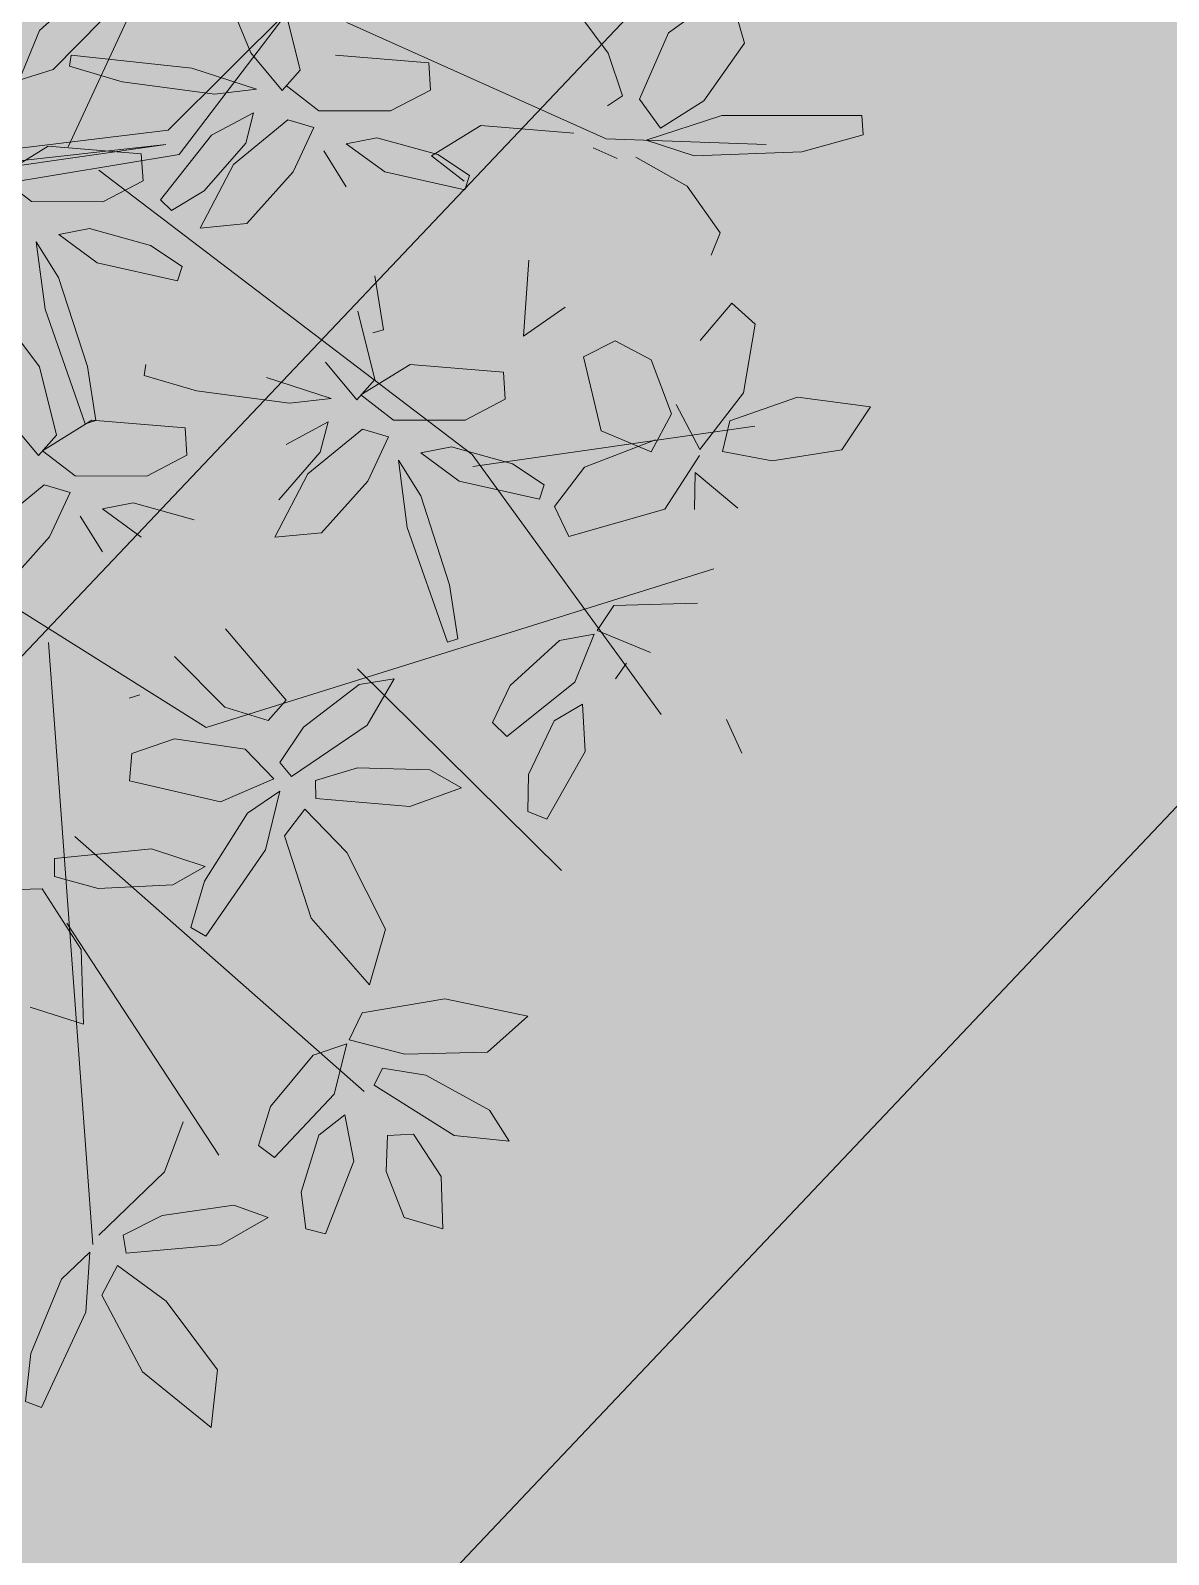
# Model space of a CAD drawing. Header units: inches. Extents: x 218980 to 233865, y 587194 to 599270.
# Drawn here: x 218997.3 to 219001.89, y 587427.86 to 587434.01 of the extents above; entities that cross this region are included whole.
import ezdxf

# ---------------------------------------------------------------- set-up
doc = ezdxf.new("R2010")
doc.units = ezdxf.units.IN
doc.header["$MEASUREMENT"] = 0
doc.linetypes.add('01', pattern=[0])
doc.layers.get('0').update_dxf_attribs({"lineweight": 0})
for name, color, linetype, lineweight in [('Major Contour', 250, 'Continuous', 0), ('Minor Contour', 250, 'Continuous', 0), ('Proposed Urban Design', 250, 'Continuous', 0)]:
    doc.layers.add(name, color=color, linetype=linetype, lineweight=lineweight)
doc.layers.add('Open Space Within Settlement Passive', color=7, linetype='01', lineweight=0, true_color=0xcbe279)

# ---------------------------------------------------------------- blocks, each defined once
blk = doc.blocks.new('tree2')
at = {"color": 44}
for p, q in [((325199.1493, 3048393.2041), (325200.5444, 3048396.2131)), ((325199.5519, 3048393.2718), (325200.044, 3048393.7599)), ((325199.5967, 3048393.1727), (325200.044, 3048393.7599)), ((325200.2725, 3048393.7058), (325201.3189, 3048393.2363)), ((325197.6286, 3048393.0376), (325199.5519, 3048393.2718)), ((325197.5858, 3048392.9323), (325199.5429, 3048393.2131)), ((325199.5429, 3048393.2131), (325197.6089, 3048392.9998)), ((325197.6873, 3048392.8592), (325199.5967, 3048393.1727)), ((325199.2727, 3048393.1101), (325200.7782, 3048391.9633)), ((325200.7804, 3048391.9149), (325201.9184, 3048392.0776)), ((325200.7782, 3048391.9633), (325201.5399, 3048390.9151)), ((325198.6503, 3048391.525), (325199.7052, 3048390.8618)), ((325199.7052, 3048390.8618), (325201.7527, 3048391.5018)), ((325199.0699, 3048391.2054), (325199.2478, 3048388.7766)), ((325200.3151, 3048391.0993), (325201.138, 3048390.2852)), ((325199.1757, 3048390.4227), (325200.3421, 3048389.3939)), ((325199.1433, 3048390.073), (325199.7569, 3048389.1376))]:
    blk.add_line(p, q, dxfattribs=at)
at = {"color": 62}
for p, q in [((325199.0332, 3048393.6725), (325199.3054, 3048393.921)), ((325199.2867, 3048393.7173), (325199.0885, 3048393.5153)), ((325198.9519, 3048393.4727), (325199.0332, 3048393.6725)), ((325199.1612, 3048393.5736), (325199.1544, 3048393.5294)), ((325199.6481, 3048393.5212), (325199.1612, 3048393.5736)), ((325199.0885, 3048393.5153), (325198.9519, 3048393.4727)), ((325199.1544, 3048393.5294), (325199.366, 3048393.4666)), ((325199.366, 3048393.4666), (325199.7399, 3048393.4167)), ((325198.8691, 3048393.0847), (325199.0681, 3048393.2073)), ((325199.0681, 3048393.2073), (325199.4438, 3048393.1763)), ((325199.4438, 3048393.1763), (325199.4507, 3048393.0667)), ((325199.0008, 3048392.9829), (325198.8691, 3048393.0847)), ((325199.4507, 3048393.0667), (325199.2889, 3048392.9825)), ((325199.2889, 3048392.9825), (325199.0008, 3048392.9829)), ((325199.2349, 3048392.8746), (325199.1107, 3048392.8505)), ((325199.0204, 3048392.8211), (325199.0556, 3048392.5491)), ((325199.1104, 3048392.6769), (325199.0204, 3048392.8211))]:
    blk.add_line(p, q, dxfattribs=at)
at = {"color": 64}
for p, q in [((325199.7778, 3048393.8421), (325199.8859, 3048393.5833)), ((325201.3262, 3048393.582), (325201.1462, 3048393.8243)), ((325201.569, 3048393.6634), (325201.8134, 3048393.8392)), ((325201.8134, 3048393.8392), (325201.8766, 3048393.6217)), ((325200.0849, 3048393.5131), (325200.0165, 3048393.7886)), ((325201.4531, 3048393.3967), (325201.569, 3048393.6634)), ((325199.8859, 3048393.5833), (325200.0116, 3048393.4314)), ((325200.2274, 3048393.5735), (325200.603, 3048393.5425)), ((325201.384, 3048393.4099), (325201.3262, 3048393.582)), ((325201.8766, 3048393.6217), (325201.7122, 3048393.3893)), ((325199.9087, 3048393.436), (325199.6481, 3048393.5212)), ((325200.0116, 3048393.4314), (325200.0849, 3048393.5131)), ((325200.603, 3048393.5425), (325200.6099, 3048393.4329)), ((325200.1601, 3048393.3491), (325200.0284, 3048393.4509)), ((325199.7399, 3048393.4167), (325199.9087, 3048393.436)), ((325200.6099, 3048393.4329), (325200.4482, 3048393.3488)), ((325201.3235, 3048393.3687), (325201.384, 3048393.4099)), ((325201.5371, 3048393.2788), (325201.4531, 3048393.3967)), ((325201.7122, 3048393.3893), (325201.5371, 3048393.2788)), ((325199.8964, 3048393.3417), (325199.7265, 3048393.2508)), ((325199.8648, 3048393.2193), (325199.8964, 3048393.3417)), ((325200.4482, 3048393.3488), (325200.1601, 3048393.3491)), ((325201.4795, 3048393.2314), (325201.7847, 3048393.3297)), ((325201.7847, 3048393.3297), (325202.3489, 3048393.3298)), ((325202.3489, 3048393.3298), (325202.3541, 3048393.2527)), ((325200.0342, 3048393.3131), (325199.815, 3048393.1329)), ((325200.1395, 3048393.2821), (325200.0342, 3048393.3131)), ((325200.0565, 3048393.1033), (325200.1395, 3048393.2821)), ((325200.6134, 3048393.1672), (325200.8124, 3048393.2897)), ((325200.8124, 3048393.2897), (325201.188, 3048393.2588)), ((325199.7265, 3048393.2508), (325199.5217, 3048392.9897)), ((325199.6974, 3048393.027), (325199.8648, 3048393.2193)), ((325200.3942, 3048393.2409), (325200.27, 3048393.2167)), ((325200.27, 3048393.2167), (325200.4252, 3048393.1025)), ((325200.6398, 3048393.1725), (325200.3942, 3048393.2409)), ((325201.2658, 3048393.1995), (325201.3623, 3048393.1564)), ((325201.3189, 3048393.2363), (325201.9641, 3048393.2128)), ((325201.6729, 3048393.1672), (325201.4795, 3048393.2314)), ((325202.3541, 3048393.2527), (325202.1067, 3048393.1838)), ((325200.2697, 3048393.0431), (325200.1796, 3048393.1873)), ((325200.7451, 3048393.0654), (325200.6134, 3048393.1672)), ((325200.7677, 3048393.0881), (325200.6398, 3048393.1725)), ((325201.6447, 3048393.0459), (325201.4384, 3048393.1617)), ((325202.1067, 3048393.1838), (325201.6729, 3048393.1672)), ((325199.815, 3048393.1329), (325199.6808, 3048392.8765)), ((325199.8693, 3048392.8944), (325200.0565, 3048393.1033)), ((325200.4252, 3048393.1025), (325200.749, 3048393.03)), ((325200.749, 3048393.03), (325200.7677, 3048393.0881)), ((325199.5662, 3048392.9478), (325199.6974, 3048393.027)), ((325201.7778, 3048392.8571), (325201.6447, 3048393.0459)), ((325199.5217, 3048392.9897), (325199.5662, 3048392.9478)), ((325199.6808, 3048392.8765), (325199.8693, 3048392.8944)), ((325199.1107, 3048392.8505), (325199.2659, 3048392.7363)), ((325199.4805, 3048392.8063), (325199.2349, 3048392.8746)), ((325201.7414, 3048392.7668), (325201.7778, 3048392.8571)), ((325199.6085, 3048392.7219), (325199.4805, 3048392.8063)), ((325199.2659, 3048392.7363), (325199.5897, 3048392.6638)), ((325199.5897, 3048392.6638), (325199.6085, 3048392.7219)), ((325199.2263, 3048392.318), (325199.1104, 3048392.6769)), ((325199.0339, 3048392.3161), (325198.8601, 3048392.5476)), ((325199.0556, 3048392.5491), (325199.2177, 3048392.0871)), ((325201.6967, 3048392.4235), (325201.8255, 3048392.5739)), ((325201.8255, 3048392.5739), (325201.9198, 3048392.4893)), ((325201.9198, 3048392.4893), (325201.8715, 3048392.2123)), ((325201.3543, 3048392.4214), (325201.4999, 3048392.3447)), ((325199.1022, 3048392.0407), (325199.0339, 3048392.3161)), ((325199.2605, 3048392.1), (325199.2263, 3048392.318)), ((325199.4622, 3048392.3264), (325199.4554, 3048392.2823)), ((325199.4554, 3048392.2823), (325199.6669, 3048392.2194)), ((325199.6669, 3048392.2194), (325200.0408, 3048392.1695)), ((325201.8166, 3048392.0991), (325202.0897, 3048392.194)), ((325202.0897, 3048392.194), (325202.3841, 3048392.1549)), ((325202.3841, 3048392.1549), (325202.2685, 3048391.9819)), ((325198.9033, 3048392.1108), (325199.029, 3048391.959)), ((325199.0458, 3048391.9785), (325199.2448, 3048392.101)), ((325199.2177, 3048392.0871), (325199.2605, 3048392.1)), ((325199.2448, 3048392.101), (325199.6204, 3048392.0701)), ((325199.029, 3048391.959), (325199.1022, 3048392.0407)), ((325199.6204, 3048392.0701), (325199.6273, 3048391.9605)), ((325199.1775, 3048391.8767), (325199.0458, 3048391.9785)), ((325202.2685, 3048391.9819), (325201.9874, 3048391.9375)), ((325199.6273, 3048391.9605), (325199.4656, 3048391.8763)), ((325199.4656, 3048391.8763), (325199.1775, 3048391.8767)), ((325199.0516, 3048391.8407), (325198.8324, 3048391.6604)), ((325199.1569, 3048391.8097), (325199.0516, 3048391.8407)), ((325199.0739, 3048391.6309), (325199.1569, 3048391.8097)), ((325199.4115, 3048391.7684), (325199.2874, 3048391.7443)), ((325199.2874, 3048391.7443), (325199.4426, 3048391.6301)), ((325199.6571, 3048391.7), (325199.4115, 3048391.7684)), ((325199.287, 3048391.5707), (325199.197, 3048391.7148)), ((325198.8867, 3048391.4219), (325199.0739, 3048391.6309))]:
    blk.add_line(p, q, dxfattribs=at)
at = {"color": 66}
for p, q in [((325200.9852, 3048392.4409), (325201.006, 3048392.7464)), ((325200.4198, 3048392.4662), (325200.3855, 3048392.6842)), ((325200.3858, 3048392.2659), (325200.3174, 3048392.5414)), ((325201.1528, 3048392.5568), (325200.9852, 3048392.4409)), ((325200.377, 3048392.4533), (325200.4198, 3048392.4662)), ((325201.227, 3048392.3575), (325201.3543, 3048392.4214)), ((325201.2984, 3048392.0581), (325201.227, 3048392.3575)), ((325201.4999, 3048392.3447), (325201.5822, 3048392.1276)), ((325200.1868, 3048392.3361), (325200.3125, 3048392.1842)), ((325200.3294, 3048392.2037), (325200.5283, 3048392.3263)), ((325200.5283, 3048392.3263), (325200.904, 3048392.2954)), ((325200.904, 3048392.2954), (325200.9109, 3048392.1857)), ((325200.2096, 3048392.1888), (325199.949, 3048392.274)), ((325200.3125, 3048392.1842), (325200.3858, 3048392.2659)), ((325200.0408, 3048392.1695), (325200.2096, 3048392.1888)), ((325200.461, 3048392.102), (325200.3294, 3048392.2037)), ((325200.9109, 3048392.1857), (325200.7492, 3048392.1016)), ((325201.6959, 3048391.9827), (325201.6004, 3048392.1644)), ((325201.8715, 3048392.2123), (325201.6959, 3048391.9827)), ((325200.1973, 3048392.0946), (325200.0275, 3048392.0036)), ((325200.1657, 3048391.9721), (325200.1973, 3048392.0946)), ((325200.7492, 3048392.1016), (325200.461, 3048392.102)), ((325201.5822, 3048392.1276), (325201.5, 3048391.9739)), ((325201.7877, 3048391.9752), (325201.8166, 3048392.0991)), ((325200.3352, 3048392.0659), (325200.1159, 3048391.8857)), ((325200.4404, 3048392.035), (325200.3352, 3048392.0659)), ((325200.3574, 3048391.8561), (325200.4404, 3048392.035)), ((325201.5, 3048391.9739), (325201.2984, 3048392.0581)), ((325199.9983, 3048391.7798), (325200.1657, 3048391.9721)), ((325200.6951, 3048391.9937), (325200.571, 3048391.9695)), ((325200.571, 3048391.9695), (325200.7262, 3048391.8554)), ((325200.9407, 3048391.9253), (325200.6951, 3048391.9937)), ((325201.231, 3048391.9116), (325201.5173, 3048392.0229)), ((325201.9874, 3048391.9375), (325201.7877, 3048391.9752)), ((325200.4806, 3048391.9401), (325200.5158, 3048391.6682)), ((325200.5706, 3048391.796), (325200.4806, 3048391.9401)), ((325201.0687, 3048391.8409), (325200.9407, 3048391.9253)), ((325201.1095, 3048391.7539), (325201.231, 3048391.9116)), ((325201.6953, 3048391.9589), (325201.5545, 3048391.7433)), ((325200.1159, 3048391.8857), (325199.9817, 3048391.6293)), ((325200.1703, 3048391.6472), (325200.3574, 3048391.8561)), ((325200.7262, 3048391.8554), (325201.0499, 3048391.7828)), ((325201.6739, 3048391.7412), (325201.6778, 3048391.8899)), ((325201.6778, 3048391.8899), (325201.849, 3048391.7463)), ((325200.6865, 3048391.437), (325200.5706, 3048391.796)), ((325201.0499, 3048391.7828), (325201.0687, 3048391.8409)), ((325201.1671, 3048391.6327), (325201.1095, 3048391.7539)), ((325201.5545, 3048391.7433), (325201.1671, 3048391.6327)), ((325200.5158, 3048391.6682), (325200.678, 3048391.2061)), ((325199.9817, 3048391.6293), (325200.1703, 3048391.6472)), ((325200.7207, 3048391.219), (325200.6865, 3048391.437)), ((325201.2817, 3048391.2533), (325201.3498, 3048391.3545)), ((325201.3498, 3048391.3545), (325201.6864, 3048391.363)), ((325201.1303, 3048391.2129), (325201.2703, 3048391.2386)), ((325201.2703, 3048391.2386), (325201.1923, 3048391.0444)), ((325201.4971, 3048391.1652), (325201.2817, 3048391.2533)), ((325200.678, 3048391.2061), (325200.7207, 3048391.219)), ((325200.9313, 3048391.0317), (325201.1303, 3048391.2129)), ((325201.3564, 3048391.0582), (325201.3999, 3048391.122)), ((325199.3944, 3048390.9809), (325199.4372, 3048390.9937)), ((325200.8605, 3048390.8825), (325200.9313, 3048391.0317)), ((325201.1923, 3048391.0444), (325200.9183, 3048390.8252)), ((325201.1082, 3048390.8896), (325201.2229, 3048390.9557)), ((325201.2229, 3048390.9557), (325201.2333, 3048390.7654)), ((325200.9183, 3048390.8252), (325200.8605, 3048390.8825)), ((325201.0049, 3048390.6723), (325201.1082, 3048390.8896)), ((325201.8034, 3048390.8943), (325201.8649, 3048390.7589))]:
    blk.add_line(p, q, dxfattribs=at)
at = {"color": 68}
for p, q in [((325199.7834, 3048391.2597), (325200.0273, 3048390.9724)), ((325199.7809, 3048390.9447), (325199.5773, 3048391.1486)), ((325200.3227, 3048391.0355), (325200.4639, 3048391.058)), ((325200.4639, 3048391.058), (325200.3549, 3048390.8719)), ((325200.0975, 3048390.8639), (325200.3227, 3048391.0355)), ((325199.9547, 3048390.89), (325199.7809, 3048390.9447)), ((325200.0273, 3048390.9724), (325199.9547, 3048390.89)), ((325200.003, 3048390.7212), (325200.0975, 3048390.8639)), ((325200.3549, 3048390.8719), (325200.0498, 3048390.665)), ((325199.4052, 3048390.7568), (325199.5773, 3048390.8169)), ((325199.5773, 3048390.8169), (325199.8624, 3048390.7752)), ((325199.3962, 3048390.6474), (325199.4052, 3048390.7568)), ((325199.8624, 3048390.7752), (325199.9781, 3048390.6556)), ((325201.2333, 3048390.7654), (325201.0784, 3048390.492)), ((325200.0498, 3048390.665), (325200.003, 3048390.7212)), ((325200.1464, 3048390.6487), (325200.3153, 3048390.6999)), ((325200.3153, 3048390.6999), (325200.6077, 3048390.691)), ((325200.6077, 3048390.691), (325200.7356, 3048390.6193)), ((325199.7636, 3048390.5628), (325199.3962, 3048390.6474)), ((325199.9781, 3048390.6556), (325199.7636, 3048390.5628)), ((325200.1473, 3048390.5756), (325200.1464, 3048390.6487)), ((325200.7356, 3048390.6193), (325200.5268, 3048390.5437)), ((325201.003, 3048390.5227), (325201.0049, 3048390.6723)), ((325199.8717, 3048390.5171), (325200.0023, 3048390.6047)), ((325200.0023, 3048390.6047), (325199.945, 3048390.3684)), ((325200.5268, 3048390.5437), (325200.1473, 3048390.5756)), ((325199.6985, 3048390.2418), (325199.8717, 3048390.5171)), ((325200.1038, 3048390.5324), (325200.0207, 3048390.4252)), ((325200.2722, 3048390.3573), (325200.1038, 3048390.5324)), ((325201.0784, 3048390.492), (325201.003, 3048390.5227)), ((325199.4845, 3048390.3731), (325199.0936, 3048390.3344)), ((325199.7013, 3048390.3014), (325199.4845, 3048390.3731)), ((325200.0207, 3048390.4252), (325200.1294, 3048390.0927)), ((325199.0936, 3048390.3344), (325199.0941, 3048390.2612)), ((325199.945, 3048390.3684), (325199.7038, 3048390.0208)), ((325200.4285, 3048390.0489), (325200.2722, 3048390.3573)), ((325199.0941, 3048390.2612), (325199.2692, 3048390.2132)), ((325199.5707, 3048390.2274), (325199.7013, 3048390.3014)), ((325198.8999, 3048390.2073), (325199.0446, 3048390.2111)), ((325199.0446, 3048390.2111), (325199.2014, 3048389.9662)), ((325199.2692, 3048390.2132), (325199.5707, 3048390.2274)), ((325199.6441, 3048390.0555), (325199.6985, 3048390.2418)), ((325200.1294, 3048390.0927), (325200.3642, 3048389.8241)), ((325199.7038, 3048390.0208), (325199.6441, 3048390.0555)), ((325200.3642, 3048389.8241), (325200.4285, 3048390.0489)), ((325199.2014, 3048389.9662), (325199.211, 3048389.6654)), ((325200.335, 3048389.7119), (325200.6671, 3048389.7671)), ((325200.6671, 3048389.7671), (325201.0023, 3048389.6974)), ((325199.211, 3048389.6654), (325198.9951, 3048389.7342)), ((325200.2816, 3048389.6023), (325200.335, 3048389.7119)), ((325201.0023, 3048389.6974), (325200.8404, 3048389.5529)), ((325200.1372, 3048389.5412), (325200.2723, 3048389.5861)), ((325200.2723, 3048389.5861), (325200.2221, 3048389.383)), ((325200.5071, 3048389.5449), (325200.2816, 3048389.6023)), ((325199.9654, 3048389.3341), (325200.1372, 3048389.5412)), ((325200.8404, 3048389.5529), (325200.5071, 3048389.5449)), ((325200.3826, 3048389.4194), (325200.4168, 3048389.4887)), ((325200.4168, 3048389.4887), (325200.5917, 3048389.4602)), ((325200.5917, 3048389.4602), (325200.848, 3048389.3191)), ((325200.7056, 3048389.2172), (325200.3826, 3048389.4194)), ((325199.9159, 3048389.1766), (325199.9654, 3048389.3341)), ((325200.2221, 3048389.383), (325199.9811, 3048389.1279)), ((325199.6129, 3048389.272), (325199.5373, 3048389.07)), ((325200.1602, 3048389.218), (325200.2647, 3048389.2994)), ((325200.2647, 3048389.2994), (325200.3013, 3048389.1124)), ((325200.848, 3048389.3191), (325200.9278, 3048389.1936)), ((325200.0881, 3048388.9885), (325200.1602, 3048389.218)), ((325200.4317, 3048389.0713), (325200.4367, 3048389.2169)), ((325200.4367, 3048389.2169), (325200.5412, 3048389.2216)), ((325200.5412, 3048389.2216), (325200.6535, 3048389.0516)), ((325200.9278, 3048389.1936), (325200.7056, 3048389.2172)), ((325199.9811, 3048389.1279), (325199.9159, 3048389.1766)), ((325200.3013, 3048389.1124), (325200.1859, 3048388.8201)), ((325199.5373, 3048389.07), (325199.2721, 3048388.814)), ((325200.5038, 3048388.8857), (325200.4317, 3048389.0713)), ((325200.6535, 3048389.0516), (325200.6594, 3048388.8402)), ((325200.107, 3048388.84), (325200.0881, 3048388.9885)), ((325199.5277, 3048388.8937), (325199.8173, 3048388.935)), ((325199.8173, 3048388.935), (325199.9556, 3048388.8863)), ((325199.3701, 3048388.8144), (325199.5277, 3048388.8937)), ((325199.9556, 3048388.8863), (325199.7628, 3048388.7761)), ((325200.1859, 3048388.8201), (325200.107, 3048388.84)), ((325200.6594, 3048388.8402), (325200.5038, 3048388.8857)), ((325199.3834, 3048388.7425), (325199.3701, 3048388.8144)), ((325199.7628, 3048388.7761), (325199.3834, 3048388.7425)), ((325199.1219, 3048388.6378), (325199.2356, 3048388.7464)), ((325199.2356, 3048388.7464), (325199.2196, 3048388.5038)), ((325199.3479, 3048388.6926), (325199.2844, 3048388.5727)), ((325199.5439, 3048388.5488), (325199.3479, 3048388.6926)), ((325198.9984, 3048388.3369), (325199.1219, 3048388.6378)), ((325199.2844, 3048388.5727), (325199.4484, 3048388.2637)), ((325199.7506, 3048388.2718), (325199.5439, 3048388.5488)), ((325199.2196, 3048388.5038), (325199.0414, 3048388.1201)), ((325198.9766, 3048388.144), (325198.9984, 3048388.3369)), ((325199.4484, 3048388.2637), (325199.7257, 3048388.0393)), ((325199.7257, 3048388.0393), (325199.7506, 3048388.2718)), ((325199.0414, 3048388.1201), (325198.9766, 3048388.144))]:
    blk.add_line(p, q, dxfattribs=at)

msp = doc.modelspace()

# ---------------------------------------------------------------- hatches: boundary and pattern name
at = {"layer": 'Open Space Within Settlement Passive'}
h = msp.add_hatch(color=256, dxfattribs=at)
h.dxf.hatch_style = 1
h.paths.add_polyline_path([(219005.3653, 587428.4654), (219007.5115, 587431.4439), (218991.2851, 587443.136), (218991.8411, 587441.6318), (219001.3725, 587412.6667), (219011.6497, 587392.0097), (219013.4069, 587378.786), (219026.7877, 587368.1024), (219038.8372, 587384.8248), (219019.2834, 587398.7413), (219028.6372, 587411.7226), (219022.3891, 587416.1694)])

# ---------------------------------------------------------------- linework, layer by layer
at = {"layer": 'Major Contour', "elevation": 2810}
msp.add_lwpolyline([(218997.479, 587426.189), (219011.031, 587440.492), (219012.254, 587441.788), (219012.327, 587441.825), (219012.43, 587442.74), (219012.898, 587445.063), (219012.5338, 587448.3608), (219013.639, 587451.379), (219016.136, 587460.839), (219019.396, 587464.73), (219020.472, 587467.435), (219020.7341, 587472.6588), (219021.389, 587474.965), (219022.401, 587480.468), (219023.197, 587481.794), (219023.954, 587482.908), (219030.084, 587486.8783)], dxfattribs=at)
at = {"layer": 'Minor Contour'}
msp.add_lwpolyline([(218996.189, 587430.351), (219001.821, 587436.295), (219002.751, 587438.164), (219003.185, 587445.005), (219003.3131, 587446.4371), (219003.469, 587447.375), (219004.104, 587448.995), (219007.909, 587463.41), (219012.9381, 587468.9759), (219015.2558, 587472.0275), (219015.637, 587475.46), (219015.695, 587475.578), (219015.749, 587475.87), (219018.875, 587481.075), (219021.846, 587485.446), (219025.3064, 587489.5946)], dxfattribs=at)

# ---------------------------------------------------------------- block references
at = {"layer": 'Proposed Urban Design'}
msp.add_blockref('tree2', (-106201.697, -2460959.6639), dxfattribs=at)

doc.saveas('drawing.dxf')
